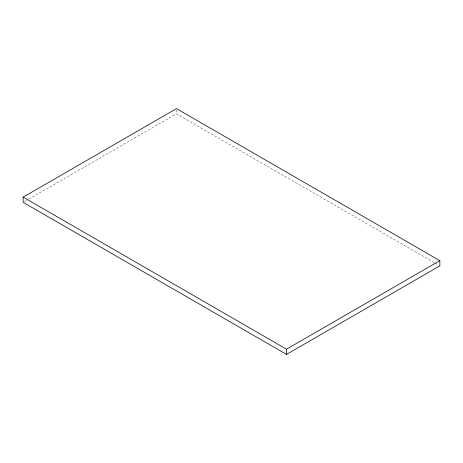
<?xml version="1.0" encoding="UTF-8"?>
<svg xmlns="http://www.w3.org/2000/svg" width="463" height="463" viewBox="0 0 463 463"><rect width="100%" height="100%" fill="white"/><g stroke="black" fill="none" stroke-linecap="round" stroke-linejoin="round"><path stroke-width="0.35" stroke-dasharray="2.31 1.74" d="M24.4 201.613L28.156 199.449M28.781 199.084L176.484 113.811L434.219 262.619M434.844 262.978L438.6 265.149M176.484 109.91L176.484 113.811"/><path stroke-width="0.69" d="M23.15 197.134L176.484 108.608L439.85 260.663L439.85 265.866L286.516 354.392L23.15 202.337L23.15 197.134L286.516 349.189L439.85 260.663M286.516 349.189L286.516 354.392"/></g></svg>
